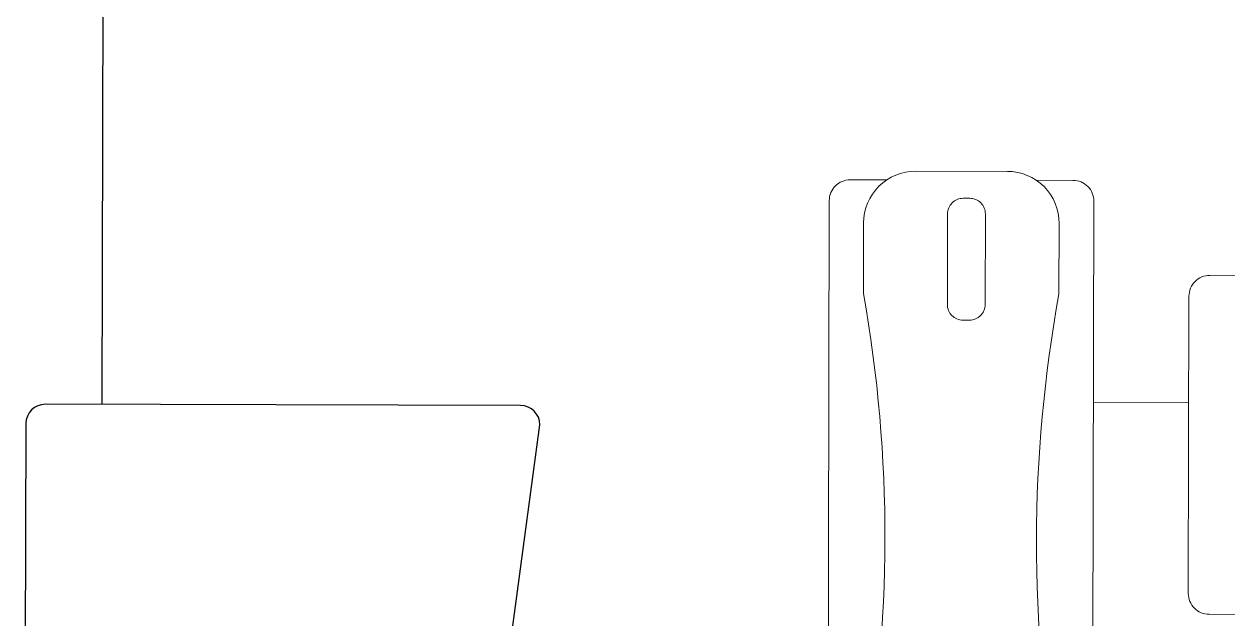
# Model space of a CAD drawing. Header units: inches. Extents: x 164.3 to 247.9, y 15.6 to 56.7.
# Drawn here: x 241.1806 to 241.6021, y 33.5803 to 33.7885 of the extents above; entities that cross this region are included whole.
import ezdxf

# ---------------------------------------------------------------- set-up
doc = ezdxf.new("R2010")
doc.units = ezdxf.units.IN
doc.header["$MEASUREMENT"] = 0
doc.layers.get('0').update_dxf_attribs({"lineweight": 0})
doc.layers.add('EQUI', color=3, linetype='Continuous', lineweight=0)

# ---------------------------------------------------------------- blocks, each defined once
blk = doc.blocks.new('IP PHONE')
at = {"layer": 'EQUI'}
for points in [[(-46.1, 92.72, -0.414214), (-39.86, 86.48), (-39.86, 77.98, 0.089443), (-39.86, 18.68), (-39.86, 13.5, -0.414214), (-46.1, 7.25), (-57.14, 7.25, -0.414214), (-63.39, 13.5), (-63.39, 18.68, 0.089443), (-63.39, 77.98), (-63.39, 86.48, -0.414214), (-57.14, 92.72)], [(-48.74, 87.59), (-48.74, 76.69, -0.414214), (-50.61, 74.81), (-51.41, 74.81, -0.414214), (-53.29, 76.69), (-53.29, 87.59, -0.414214), (-51.41, 89.47), (-50.61, 89.47, -0.414214)], [(24.22, 39.47, 0.414214), (26.72, 41.97), (26.72, 77.76, 0.414214), (24.22, 80.26), (-21.72, 80.26, 0.414214), (-24.22, 77.76), (-24.22, 41.97, 0.414214), (-21.72, 39.47), (-0.83, 39.47), (-0.83, 31.71, 1), (7.03, 31.71), (7.03, 39.47)]]:
    blk.add_lwpolyline(points, format="xyb", close=True, dxfattribs=at)
for points in [[(-60.62, 91.66), (-65.03, 91.66, 0.414214), (-67.53, 89.16), (-67.53, 2.5, 0.414214), (-65.03, 0), (-54.51, 0)], [(-35.69, 0), (-35.69, 89.16, 0.414214), (-38.19, 91.66), (-42.62, 91.66)]]:
    blk.add_lwpolyline(points, format="xyb", dxfattribs=at)
blk.add_lwpolyline([(-24.22, 64.93), (-35.69, 64.93)], dxfattribs=at)

msp = doc.modelspace()

# ---------------------------------------------------------------- linework, layer by layer
at = {"color": 7, "linetype": 'ByBlock', "lineweight": -2}
for p, q in [((241.20801, 33.65535), (241.20854, 33.87435)), ((241.26877, 33.65521), (241.18802, 33.6554)), ((241.35443, 33.655), (241.26877, 33.65521)), ((241.18124, 33.64865), (241.18062, 33.39149)), ((241.32673, 33.39113), (241.36119, 33.64822))]:
    msp.add_line(p, q, dxfattribs=at)
for centre, start, end in [((241.18801, 33.64863), 89.8612, 179.8612), ((241.35442, 33.64823), 359.8612, 89.8612)]:
    msp.add_arc(centre, 0.00677, start, end, dxfattribs=at)

# ---------------------------------------------------------------- block references
at = {"color": 7, "xscale": 0.002909101709693036, "yscale": 0.002909101709693036, "zscale": 0.002909101709693036, "rotation": 359.8797230761975}
msp.add_blockref('IP PHONE', (241.65839, 33.46693), dxfattribs=at)

doc.saveas('drawing.dxf')
